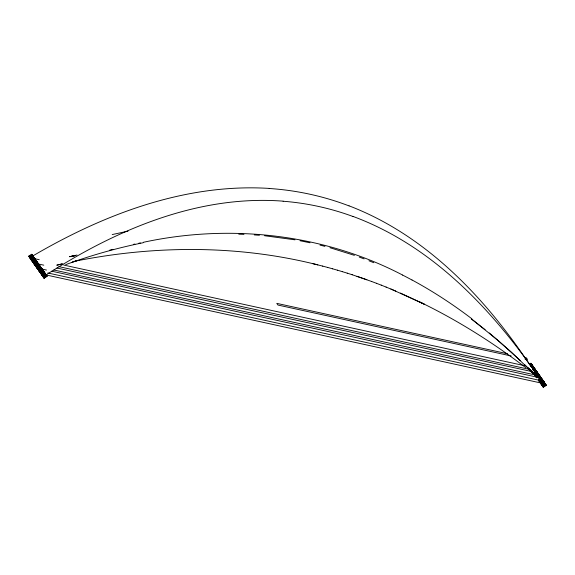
<?xml version="1.0" encoding="UTF-8"?>
<svg xmlns="http://www.w3.org/2000/svg" width="575" height="575" viewBox="0 0 575 575"><rect width="100%" height="100%" fill="white"/><g stroke="black" fill="none" stroke-linecap="round" stroke-linejoin="round"><path stroke-width="0.86" d="M31.474 260.274L28.75 256.141L31.654 254.287L47.028 276.352L44.124 278.207L40.926 273.671M28.966 256.45L31.869 254.596M29.188 256.759L32.092 254.905M29.404 257.068L32.308 255.214M29.627 257.377L32.531 255.523M30.058 257.995L32.962 256.141M30.281 258.304L33.185 256.45L35.097 259.296M30.497 258.613L33.4 256.759M30.626 258.793L33.53 256.939M30.755 258.98L33.659 257.118M30.885 259.16L33.788 257.305M31.007 259.339L33.911 257.485M31.136 259.519L34.04 257.665M31.266 259.706L34.169 257.844M34.299 258.031L31.395 259.886L28.75 256.141M31.524 260.065L34.428 258.211M31.654 260.245L34.557 258.391M31.776 260.432L34.68 258.57M31.905 260.612L34.809 258.757L39.201 259.713M32.164 260.971L35.068 259.117M32.293 261.158L35.197 259.296M32.416 261.338L35.319 259.483M32.545 261.517L35.449 259.663M32.674 261.697L35.578 259.842M35.708 260.022L32.804 261.884L36.06 266.771M32.933 262.063L35.837 260.209M33.055 262.243L35.959 260.389M33.185 262.423L36.088 260.568L38.755 264.558M36.218 260.748L33.314 262.61L36.347 260.935M33.573 262.969L36.477 261.115M33.695 263.149L36.599 261.294M33.824 263.336L36.728 261.474M30.597 259.037L33.954 263.515L36.858 261.661M34.083 263.695L36.987 261.841M34.212 263.875L37.116 262.02M37.238 262.2L34.335 264.062L37.598 268.949M34.464 264.241L37.368 262.387M34.593 264.421L37.497 262.567M34.723 264.601L37.627 262.746L40.422 266.915M34.852 264.787L37.756 262.926M34.982 264.967L37.885 263.113M35.104 265.147L38.008 263.293M35.233 265.327L38.137 263.472M35.363 265.513L38.266 263.652M35.492 265.693L38.396 263.839M35.621 265.873L38.525 264.018L43.786 265.161M35.743 266.053L38.647 264.198M38.777 264.378L35.873 266.239L33.954 263.515M39.387 271.493L35.873 266.239L38.906 264.565M36.002 266.419L39.035 264.744M39.287 265.104L36.261 266.778L39.165 264.924L41.961 269.093M39.416 265.291L36.512 267.145L42.27 275.31L45.173 273.456M36.642 267.325L39.546 265.47M36.771 267.504L39.675 265.65M36.901 267.691L39.804 265.83M37.03 267.871L39.934 266.017M37.152 268.051L40.056 266.196M37.282 268.23L40.185 266.376M40.315 266.556L37.411 268.417L40.667 273.305M37.54 268.597L40.444 266.743M37.67 268.777L40.573 266.922M37.792 268.956L40.696 267.102L42.392 269.639M37.921 269.143L40.825 267.282M38.051 269.323L40.954 267.468M38.18 269.502L41.084 267.648M38.309 269.689L41.213 267.828M38.439 269.869L41.343 268.007M38.561 270.049L41.465 268.194M38.69 270.228L41.594 268.374M38.82 270.415L41.723 268.554M41.853 268.733L38.949 270.595L42.205 275.482L43.657 274.555M39.078 270.775L41.982 268.92M39.208 270.954L42.112 269.1L46.496 270.056M39.33 271.141L42.234 269.28L44.778 273.082M39.459 271.321L42.363 269.459M39.589 271.501L42.492 269.646M39.718 271.68L42.622 269.826M39.847 271.867L42.751 270.006M39.97 272.047L42.873 270.185M40.099 272.227L43.003 270.372M40.228 272.406L43.132 270.552M40.358 272.593L43.262 270.732M43.384 270.911L40.48 272.773L43.736 277.66L46.64 275.806M40.609 272.952L43.513 271.098M40.739 273.132L43.642 271.278L46.898 276.165L43.995 278.027M40.868 273.312L43.772 271.457M40.998 273.499L43.901 271.637M41.12 273.678L44.023 271.824M41.249 273.858L44.153 272.004M41.378 274.038L44.282 272.183M41.508 274.225L44.412 272.363M41.63 274.404L44.534 272.55M41.759 274.584L44.663 272.73M41.889 274.764L44.792 272.909M44.922 273.089L42.018 274.951L44.124 278.207M42.148 275.13L45.051 273.276M42.334 275.669L43.786 274.735M42.464 275.849L43.916 274.922M42.586 276.029L44.764 274.634M42.715 276.208L44.893 274.821M42.845 276.395L44.297 275.461M42.974 276.575L45.152 275.181M43.103 276.755L45.281 275.36M43.226 276.934L46.129 275.08M43.355 277.121L46.259 275.26M43.484 277.301L46.388 275.439M43.614 277.481L46.517 275.626M43.865 277.84L46.769 275.986M529.431 364.205L530.883 363.278L540.874 377.717M529.647 364.514L531.099 363.587M529.863 364.823L531.314 363.896M530.078 365.132L531.53 364.205L534.858 369.193M530.301 365.441L531.753 364.514M530.517 365.75L531.968 364.823M530.732 366.059L532.184 365.132M530.955 366.368L532.407 365.441M531.171 366.678L532.622 365.75M531.3 366.857L532.752 365.93M531.422 367.044L532.874 366.11M531.552 367.224L533.003 366.297M531.681 367.403L533.133 366.476L536.648 371.73M531.81 367.583L533.262 366.656M531.933 367.77L533.384 366.836M532.572 368.676L534.024 367.748L531.393 367.173M532.702 368.855L534.153 367.928M532.831 369.035L534.283 368.108M532.96 369.222L534.412 368.287M533.09 369.402L534.542 368.474L537.798 373.362M533.219 369.581L534.671 368.654M533.341 369.761L534.793 368.834M533.471 369.948L534.923 369.013M533.6 370.128L535.052 369.2M533.003 370.774L535.181 369.38M533.859 370.487L535.311 369.56M533.988 370.674L535.44 369.739M534.11 370.853L535.562 369.926M534.24 371.033L535.692 370.106M534.369 371.213L535.821 370.286M534.498 371.4L535.95 370.465M534.628 371.579L536.08 370.652L539.465 375.727M534.75 371.759L536.202 370.832M534.153 372.406L536.331 371.012M535.009 372.126L536.461 371.191M535.138 372.305L536.59 371.378M535.268 372.485L536.719 371.558M535.39 372.665L536.842 371.738M535.519 372.852L536.971 371.917M535.648 373.031L537.1 372.104M536.159 373.757L537.611 372.83L539.336 375.54M536.432 377.401L534.836 374.864L537.74 373.01M534.966 375.051L537.869 373.189M535.095 375.231L537.999 373.376M535.217 375.41L538.128 373.556M536.798 374.663L538.25 373.736M535.476 375.777L538.38 373.915M535.605 375.957L538.509 374.102M535.735 376.136L538.638 374.282M536.784 377.768L535.864 376.316L538.768 374.462M535.986 376.503L538.89 374.641M536.116 376.683L539.019 374.828M536.245 376.862L539.149 375.008L542.275 379.716M536.374 377.042L539.278 375.188M536.504 377.229L539.408 375.367M539.53 375.554L536.626 377.408L535.864 376.316M536.755 377.588L539.659 375.734M538.337 376.841L539.788 375.913M538.466 377.02L539.918 376.093M538.595 377.207L540.047 376.28M538.717 377.387L540.169 376.46M538.847 377.567L540.299 376.639M538.25 378.213L540.428 376.819M539.106 377.933L540.558 377.006M539.235 378.113L540.687 377.186L543.943 382.073M539.357 378.293L540.809 377.365M538.423 379.946L541.327 378.091L51.757 271.206M541.449 378.271L538.545 380.132L541.499 384.308L544.403 382.447L542.218 379.363L539.314 381.218M538.674 380.312L541.578 378.451M538.804 380.492L541.707 378.637M541.837 378.817L538.933 380.672L542.189 385.566L545.093 383.712M539.062 380.858L541.966 378.997M539.192 381.038L542.096 379.184M539.443 381.397L542.347 379.543M539.573 381.584L542.477 379.723M539.702 381.764L542.606 379.91M539.832 381.944L542.735 380.089M539.961 382.123L542.865 380.269M540.083 382.31L542.987 380.449M540.212 382.49L543.116 380.636M540.342 382.67L543.246 380.815M543.375 380.995L540.471 382.849L543.346 387.198L546.25 385.343L543.634 381.362L540.73 383.216M540.601 383.036L543.504 381.175M540.852 383.396L543.756 381.541M540.982 383.575L543.885 381.721M541.111 383.762L544.015 381.901M541.24 383.942L544.144 382.088M541.37 384.122L544.273 382.267M541.42 384.474L544.324 382.619M541.549 384.661L544.453 382.799M541.679 384.84L544.582 382.986M541.808 385.02L544.712 383.166M541.938 385.2L544.841 383.345M542.067 385.387L544.971 383.525M542.318 385.746L545.222 383.892M542.448 385.933L545.352 384.071L542.218 379.363M542.577 386.113L545.481 384.251M542.707 386.292L545.61 384.438M542.836 386.472L545.74 384.618M542.958 386.659L545.862 384.797M543.087 386.838L545.991 384.977M543.217 387.018L546.121 385.164M65.694 264.637C90.893 255.401 116.797 248.041 143.11 242.743M71.336 262.595L76.957 260.626M76.985 255.034L70.1 256.644L74.664 255.688M62.452 263.824L56.774 265.19L62.114 263.903M109.753 250.132L112.894 249.349M112.211 234.571L128.017 231.15M133.364 244.382L134.924 244.044M75.426 255.53L69.597 256.716L74.901 255.695M138.819 243.225L140.379 242.902M143.34 242.305C230.194 223.589 323.538 233.824 402.622 275.051M72.888 261.632C153.468 245.187 237.849 244.662 317.81 264.874M238.783 234.19L243.965 234.363M269.215 188.413C184.316 183.116 101.739 215.093 29.843 257.686L33.12 262.595M283.108 201.157C197.534 194.638 115.058 230.201 44.649 275.827L43.628 274.376M254.287 234.909L259.426 235.283M264.55 235.728L295.004 239.818M300.035 240.738L310.047 242.787M507.438 353.733L276.783 303.37L277.962 305.052L511.197 355.968M524.652 357.485L526.369 357.866L527.555 359.54L524.968 358.98M63.76 265.075L524.378 365.643M58.966 266.656L528.346 369.136M56.939 268.036L531.473 371.486M534.103 372.061L537.611 372.83M53.906 269.998L535.454 374.986M47.833 272.974L540.033 380.434M45.439 274.807L540.27 382.842L543.346 387.198M320.002 245.101L324.954 246.359M322.762 266.132L312.843 263.659M322.625 266.096L327.707 267.447M327.57 267.411L332.637 268.812M329.899 247.688L354.401 255.35M332.501 268.777L337.561 270.228M337.424 270.185L342.47 271.688M342.333 271.652L347.372 273.204M347.235 273.161L352.259 274.771M352.13 274.728L366.872 279.759M357.003 276.338L371.716 281.52M359.26 257.082L364.104 258.887M371.579 281.47L376.553 283.331M352.993 216.416C434.837 246.725 496.469 313.821 543.871 384.826L542.721 383.187M376.417 283.281L381.376 285.193M349.082 205.85C425.759 235.189 484.696 297.16 529.395 364.227M381.239 285.143L386.192 287.105M368.934 260.762L373.75 262.703M386.055 287.054L395.794 291.079M390.863 289.009L424.192 304.125L400.437 293.077M419.463 301.817C457.053 319.952 492.538 342.298 525.701 367.605M412.038 279.989C432.961 291.302 452.92 304.376 471.845 318.78M471.392 318.83L498.453 340.81L520.433 360.705M471.629 319.168L485.106 329.683M530.186 371.055L535.497 375.31M489.325 332.982L511.434 352.195L533.456 373.448M531.235 371.543L535.634 375.432M531.379 371.615L535.778 375.561M531.53 371.68L536.331 376.057M527.908 367.914L536.597 376.338L528.324 368.273M532.4 372.233L528.051 368.036L536.863 376.661L524.4 364.399M532.127 371.96L536.468 376.179M532.802 372.658L528.605 368.518L537.129 376.984L532.666 372.514M532.73 366.174L534.47 368.647M542.534 380.082L543.174 380.988M535.878 370.638L536.259 371.184M538.437 374.275L536.777 371.91M539.587 375.906L541.384 378.443M543.684 381.714L546.25 385.343M45.748 274.534L47.028 276.352M36.132 266.599L39.136 271.127M33.76 263.508L36.189 266.951M539.149 375.008L542.405 379.895M530.883 363.278L533.169 366.793M538.452 380.125L540.651 383.388M534.836 374.864L536.734 377.761M37.346 262.559L34.938 258.937L32.035 260.791L31.395 259.886L34.522 264.593M31.654 254.287L33.889 257.586M269.208 188.485A246.574 220.613 5.5 0 1 349.054 205.908M283.108 201.236A245.712 230.252 21.5 0 1 352.964 216.487M402.608 275.087A407.316 399.093 29.2 0 1 412.016 280.018M533.075 372.938L528.741 368.632L537.258 377.143L533.075 372.938"/></g></svg>
